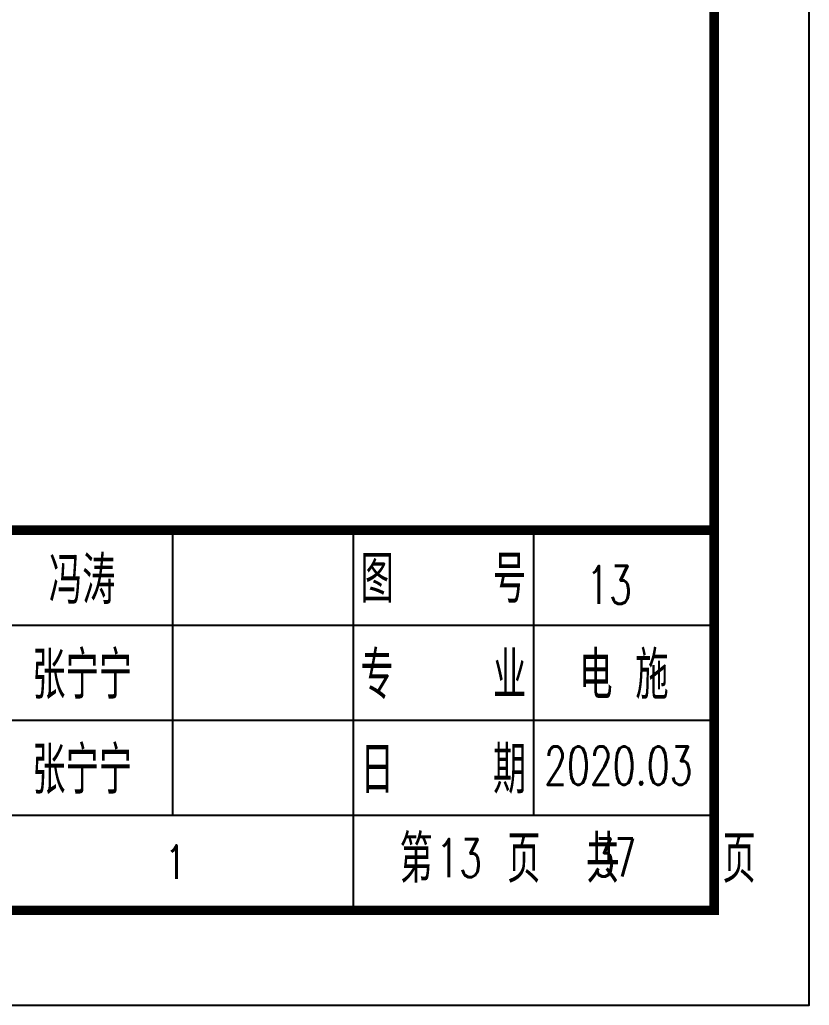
# Model space of a CAD drawing. Extents: x 196430 to 818205, y 904526 to 1974626.
# Drawn here: x 369231 to 377538, y 1854411 to 1864784 of the extents above; entities that cross this region are included whole.
import ezdxf
from ezdxf.enums import TextEntityAlignment as Align

# ---------------------------------------------------------------- set-up
doc = ezdxf.new("R2010")
doc.units = 0
doc.header["$LTSCALE"] = 1000
doc.header["$MEASUREMENT"] = 0
for name, color, linetype in [('FRAME', 7, 'Continuous'), ('TK', 7, 'Continuous'), ('图号', 3, 'Continuous')]:
    doc.layers.add(name, color=color, linetype=linetype)
doc.styles.add('FRAME-3', font='romans.shx', dxfattribs={"width": 0.7, "bigfont": 'hztxt.shx'})

# ---------------------------------------------------------------- blocks, each defined once
blk = doc.blocks.new('a1')
at = {"layer": 'FRAME'}
for p, q in [((87520, 131240), (115320, 131240)), ((109620, 131240), (109620, 128240)), ((111520, 131240), (111520, 127240)), ((113420, 131240), (113420, 128240)), ((93120, 130240), (115320, 130240)), ((87520, 129240), (115320, 129240)), ((100120, 128240), (115320, 128240)), ((87520, 127240), (115320, 127240))]:
    blk.add_line(p, q, dxfattribs=at)
blk.add_lwpolyline([(32220, 126240), (116320, 126240), (116320, 185640), (32220, 185640)], close=True, dxfattribs=at)
at = {"layer": 'FRAME', "const_width": 100}
blk.add_lwpolyline([(34720, 127240), (115320, 127240), (115320, 184640), (34720, 184640)], close=True, dxfattribs=at)
blk.add_lwpolyline([(87520, 127240), (87520, 131240), (115320, 131240)], dxfattribs=at)
at = {"layer": 'FRAME', "style": 'FRAME-3', "width": 0.7}
for s, height, p in [('冯涛', 500, (108670, 130740)), ('图    号', 500, (112470, 130740)), ('张宁宁', 500, (108670, 129740)), ('专    业', 500, (112470, 129740)), ('电 施', 500, (114370, 129740)), ('张宁宁', 500, (108670, 128740)), ('日    期', 500, (112470, 128740)), ('1', 350, (109651, 127747))]:
    blk.add_text(s, height=height, dxfattribs=at).set_placement(p, align=Align.MIDDLE)
at = {"layer": 'FRAME', "style": 'FRAME-3'}
for s, height, width, p in [('第   页  共    页', 500, 0.7, (112009, 127530)), ('37', 400, 0.65, (114050, 127594))]:
    blk.add_text(s, height=height, dxfattribs=dict(at, width=width)).set_placement(p)

msp = doc.modelspace()

# ---------------------------------------------------------------- block references
at = {"layer": 'FRAME'}
msp.add_blockref('a1', (261218, 1728171), dxfattribs=at)

# ---------------------------------------------------------------- texts
at = {"layer": 'FRAME', "color": 3, "style": 'FRAME-3', "width": 0.7}
msp.add_text('2020.03', height=400, dxfattribs=at).set_placement((375529, 1856933), align=Align.MIDDLE)
at = {"layer": 'TK', "color": 3, "style": 'FRAME-3', "width": 0.7}
msp.add_text('13', height=400, dxfattribs=at).set_placement((373855, 1855960), align=Align.MIDDLE)
at = {"layer": '图号', "color": 3, "style": 'FRAME-3', "width": 0.7}
msp.add_text('13', height=400, dxfattribs=at).set_placement((375432, 1858835), align=Align.MIDDLE)

doc.saveas('drawing.dxf')
